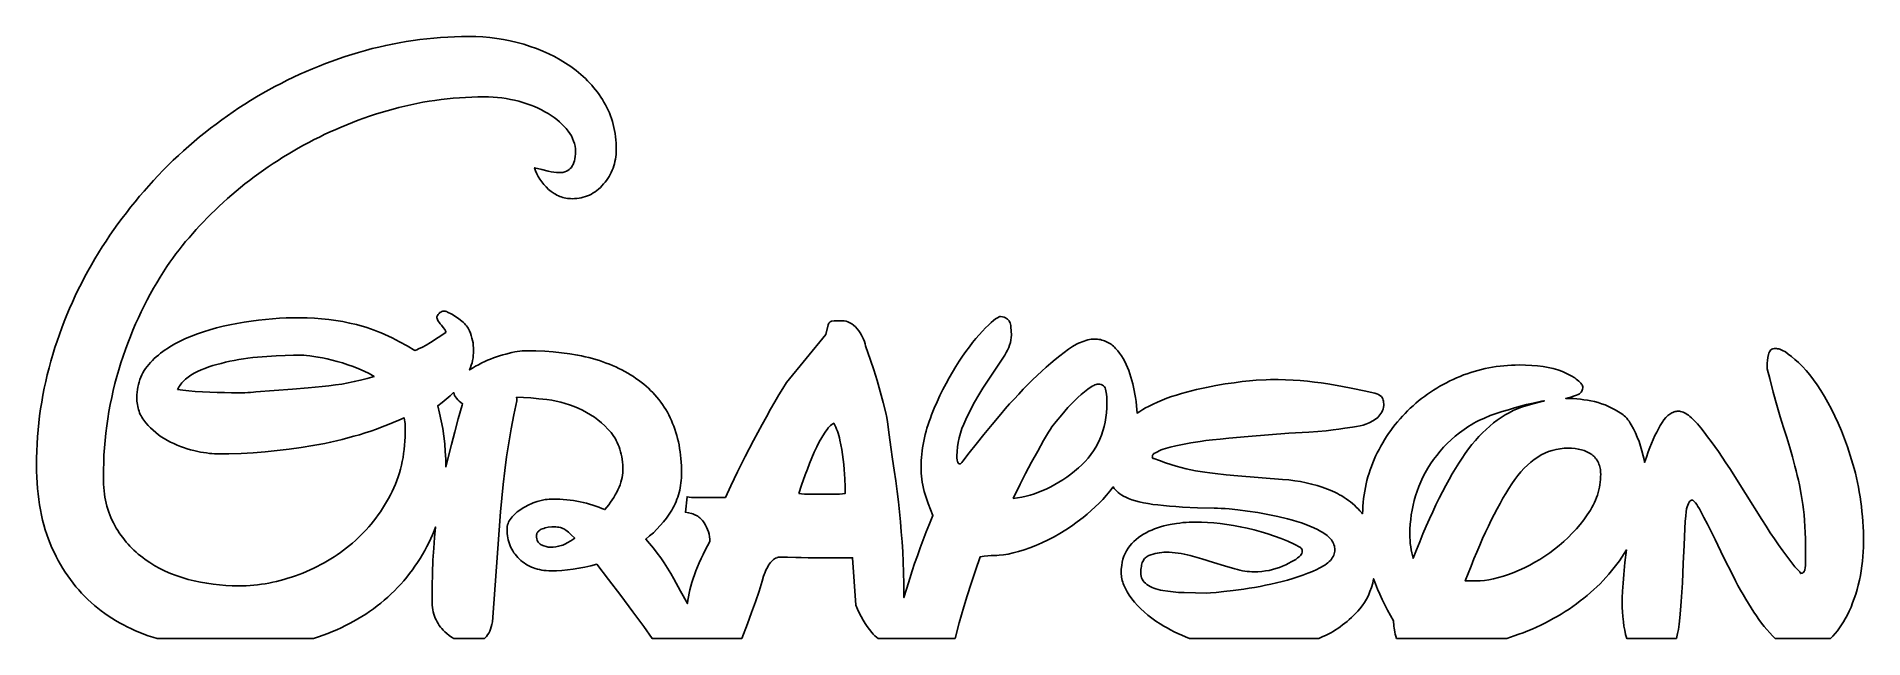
# Model space of a CAD drawing. Extents: x 16 to 206, y 21 to 84.
import ezdxf

# ---------------------------------------------------------------- set-up
doc = ezdxf.new("R2010")
doc.units = 0
doc.layers.add('CAMADA_1', color=18, linetype='CONTINUOUS')

msp = doc.modelspace()

# ---------------------------------------------------------------- linework, layer by layer
at = {"layer": 'CAMADA_1'}
for points in [[(28.8, 21.22), (28.33, 21.36), (27.87, 21.51), (27.42, 21.68), (26.98, 21.85), (26.54, 22.03), (26.11, 22.22), (25.69, 22.42), (25.28, 22.63), (24.88, 22.85), (24.48, 23.08), (24.09, 23.32), (23.71, 23.57), (23.34, 23.82), (22.98, 24.09), (22.62, 24.37), (22.28, 24.65), (21.93, 24.96), (21.6, 25.27), (21.27, 25.59), (20.95, 25.92), (20.65, 26.26), (20.35, 26.6), (20.06, 26.96), (19.78, 27.33), (19.51, 27.71), (19.25, 28.1), (19, 28.49), (18.75, 28.9), (18.52, 29.32), (18.29, 29.74), (18.08, 30.18), (17.87, 30.62), (17.68, 31.08), (17.5, 31.54), (17.33, 32.02), (17.17, 32.51), (17.03, 33.01), (16.89, 33.52), (16.77, 34.04), (16.67, 34.57), (16.57, 35.11), (16.49, 35.67), (16.42, 36.23), (16.37, 36.81), (16.32, 37.39), (16.29, 37.99), (16.27, 38.6), (16.27, 39.22), (16.27, 39.96), (16.29, 40.69), (16.32, 41.43), (16.37, 42.16), (16.43, 42.89), (16.5, 43.61), (16.59, 44.34), (16.69, 45.06), (16.8, 45.78), (16.93, 46.49), (17.07, 47.21), (17.22, 47.92), (17.38, 48.62), (17.56, 49.33), (17.75, 50.03), (17.96, 50.73), (18.18, 51.43), (18.4, 52.12), (18.64, 52.8), (18.89, 53.48), (19.15, 54.16), (19.42, 54.83), (19.7, 55.5), (19.99, 56.16), (20.29, 56.82), (20.6, 57.47), (20.93, 58.11), (21.26, 58.76), (21.6, 59.39), (21.96, 60.02), (22.32, 60.65), (22.7, 61.27), (23.09, 61.89), (23.48, 62.5), (23.88, 63.1), (24.3, 63.7), (24.72, 64.29), (25.15, 64.87), (25.59, 65.45), (26.03, 66.02), (26.49, 66.59), (26.96, 67.15), (27.43, 67.7), (27.91, 68.25), (28.41, 68.79), (28.91, 69.32), (29.42, 69.85), (29.94, 70.37), (30.47, 70.89), (31, 71.39), (31.54, 71.89), (32.08, 72.37), (32.64, 72.85), (33.19, 73.32), (33.76, 73.78), (34.33, 74.22), (34.91, 74.66), (35.49, 75.1), (36.08, 75.52), (36.68, 75.93), (37.28, 76.33), (37.89, 76.72), (38.5, 77.11), (39.12, 77.48), (39.75, 77.85), (40.38, 78.2), (41.02, 78.55), (41.66, 78.88), (42.3, 79.21), (42.95, 79.52), (43.61, 79.83), (44.27, 80.12), (44.93, 80.4), (45.6, 80.68), (46.27, 80.94), (46.95, 81.19), (47.63, 81.43), (48.32, 81.67), (49.01, 81.89), (49.71, 82.1), (50.41, 82.3), (51.11, 82.49), (51.81, 82.66), (52.52, 82.82), (53.22, 82.97), (53.93, 83.1), (54.65, 83.23), (55.36, 83.34), (56.07, 83.43), (56.79, 83.52), (57.51, 83.59), (58.23, 83.65), (58.96, 83.69), (59.68, 83.72), (60.41, 83.74), (61.14, 83.75), (61.87, 83.74), (62.61, 83.7), (63.33, 83.64), (64.05, 83.55), (64.76, 83.44), (65.46, 83.3), (66.16, 83.13), (66.85, 82.94), (67.53, 82.73), (68.19, 82.5), (68.83, 82.24), (69.46, 81.96), (70.06, 81.66), (70.65, 81.33), (71.21, 80.99), (71.76, 80.62), (72.03, 80.42), (72.29, 80.23), (72.54, 80.02), (72.79, 79.82), (73.02, 79.6), (73.26, 79.38), (73.48, 79.16), (73.7, 78.93), (73.91, 78.7), (74.11, 78.46), (74.31, 78.22), (74.5, 77.97), (74.68, 77.72), (74.86, 77.46), (75.03, 77.2), (75.19, 76.93), (75.34, 76.66), (75.49, 76.38), (75.62, 76.1), (75.75, 75.81), (75.86, 75.52), (75.96, 75.23), (76.06, 74.92), (76.14, 74.62), (76.22, 74.3), (76.28, 73.99), (76.34, 73.67), (76.38, 73.34), (76.42, 73.01), (76.44, 72.67), (76.46, 72.33), (76.46, 71.98), (76.46, 71.73), (76.44, 71.48), (76.41, 71.24), (76.38, 71), (76.33, 70.76), (76.28, 70.53), (76.21, 70.3), (76.13, 70.08), (76.05, 69.86), (75.95, 69.64), (75.84, 69.43), (75.72, 69.22), (75.59, 69.01), (75.46, 68.81), (75.31, 68.62), (75.15, 68.43), (74.98, 68.24), (74.81, 68.07), (74.63, 67.91), (74.45, 67.76), (74.27, 67.62), (74.08, 67.5), (73.88, 67.38), (73.68, 67.28), (73.47, 67.19), (73.26, 67.12), (73.04, 67.05), (72.82, 67), (72.6, 66.95), (72.37, 66.93), (72.13, 66.91), (71.89, 66.9), (71.72, 66.91), (71.55, 66.92), (71.39, 66.94), (71.23, 66.96), (71.07, 67), (70.91, 67.04), (70.75, 67.09), (70.6, 67.14), (70.45, 67.21), (70.3, 67.28), (70.15, 67.36), (70, 67.45), (69.71, 67.65), (69.43, 67.87), (69.17, 68.12), (68.93, 68.38), (68.72, 68.65), (68.52, 68.92), (68.36, 69.21), (68.21, 69.5), (68.09, 69.81), (67.99, 70.12), (68.72, 69.95), (69.39, 69.78), (69.7, 69.71), (69.99, 69.65), (70.27, 69.62), (70.53, 69.61), (70.74, 69.62), (70.93, 69.64), (71.11, 69.69), (71.28, 69.75), (71.43, 69.83), (71.57, 69.92), (71.69, 70.03), (71.8, 70.16), (71.9, 70.31), (71.99, 70.47), (72.06, 70.65), (72.12, 70.85), (72.17, 71.06), (72.2, 71.3), (72.22, 71.55), (72.23, 71.81), (72.22, 72.09), (72.18, 72.36), (72.12, 72.63), (72.04, 72.89), (71.93, 73.15), (71.8, 73.42), (71.64, 73.67), (71.47, 73.93), (71.27, 74.18), (71.05, 74.42), (70.82, 74.66), (70.57, 74.89), (70.3, 75.12), (70.01, 75.33), (69.71, 75.54), (69.39, 75.75), (69.06, 75.94), (68.71, 76.13), (68.35, 76.3), (67.97, 76.47), (67.59, 76.62), (67.19, 76.76), (66.77, 76.9), (66.34, 77.02), (65.91, 77.13), (65.47, 77.22), (65.02, 77.3), (64.58, 77.37), (64.12, 77.42), (63.67, 77.46), (63.21, 77.48), (62.75, 77.48), (62.1, 77.48), (61.46, 77.46), (60.82, 77.43), (60.18, 77.39), (59.54, 77.34), (58.91, 77.28), (58.28, 77.21), (57.64, 77.12), (57.02, 77.03), (56.39, 76.92), (55.76, 76.8), (55.14, 76.67), (54.52, 76.53), (53.9, 76.38), (53.29, 76.22), (52.67, 76.04), (52.06, 75.86), (51.45, 75.67), (50.85, 75.47), (50.25, 75.26), (49.66, 75.05), (49.07, 74.82), (48.49, 74.59), (47.91, 74.35), (47.33, 74.1), (46.76, 73.85), (46.2, 73.59), (45.64, 73.31), (45.08, 73.04), (44.53, 72.75), (43.98, 72.45), (43.44, 72.15), (42.91, 71.84), (42.38, 71.53), (41.85, 71.2), (41.34, 70.88), (40.83, 70.55), (40.32, 70.21), (39.83, 69.86), (39.34, 69.52), (38.85, 69.16), (38.38, 68.8), (37.91, 68.43), (37.44, 68.06), (36.98, 67.69), (36.53, 67.3), (36.09, 66.91), (35.65, 66.52), (35.22, 66.12), (34.8, 65.72), (34.39, 65.32), (33.99, 64.91), (33.59, 64.51), (33.2, 64.1), (32.83, 63.69), (32.46, 63.27), (32.1, 62.85), (31.74, 62.44), (31.4, 62.01), (31.07, 61.59), (30.74, 61.17), (30.42, 60.74), (30.11, 60.31), (29.81, 59.87), (29.45, 59.32), (29.09, 58.75), (28.74, 58.18), (28.4, 57.6), (28.07, 57), (27.75, 56.4), (27.44, 55.79), (27.13, 55.16), (26.84, 54.53), (26.55, 53.89), (26.28, 53.24), (26.01, 52.58), (25.75, 51.91), (25.5, 51.23), (25.26, 50.54), (25.03, 49.84), (24.81, 49.14), (24.6, 48.42), (24.41, 47.71), (24.23, 46.99), (24.07, 46.26), (23.92, 45.53), (23.78, 44.79), (23.66, 44.05), (23.56, 43.31), (23.46, 42.56), (23.39, 41.8), (23.32, 41.04), (23.27, 40.27), (23.24, 39.5), (23.21, 38.73), (23.21, 37.95), (23.21, 37.59), (23.23, 37.24), (23.25, 36.89), (23.28, 36.55), (23.32, 36.22), (23.37, 35.89), (23.43, 35.57), (23.5, 35.26), (23.58, 34.95), (23.67, 34.65), (23.77, 34.35), (23.87, 34.06), (23.99, 33.77), (24.12, 33.49), (24.25, 33.22), (24.39, 32.95), (24.54, 32.69), (24.7, 32.43), (24.86, 32.18), (25.03, 31.94), (25.21, 31.7), (25.39, 31.47), (25.58, 31.24), (25.77, 31.01), (25.97, 30.8), (26.17, 30.59), (26.38, 30.38), (26.6, 30.18), (26.82, 29.99), (27.05, 29.8), (27.29, 29.62), (27.53, 29.44), (28.02, 29.1), (28.54, 28.78), (29.07, 28.49), (29.62, 28.22), (30.19, 27.97), (30.78, 27.75), (31.39, 27.54), (32.01, 27.36), (32.65, 27.2), (33.29, 27.07), (33.94, 26.95), (34.59, 26.86), (35.25, 26.78), (35.92, 26.73), (36.59, 26.7), (37.26, 26.69), (37.65, 26.69), (38.05, 26.7), (38.44, 26.73), (38.83, 26.76), (39.22, 26.8), (39.61, 26.85), (40, 26.91), (40.39, 26.98), (40.79, 27.06), (41.18, 27.15), (41.57, 27.25), (41.96, 27.35), (42.35, 27.47), (42.74, 27.59), (43.14, 27.73), (43.53, 27.87), (43.92, 28.02), (44.3, 28.18), (44.68, 28.35), (45.05, 28.52), (45.41, 28.7), (45.78, 28.89), (46.13, 29.08), (46.48, 29.28), (46.82, 29.49), (47.16, 29.7), (47.49, 29.92), (47.82, 30.15), (48.14, 30.38), (48.46, 30.63), (48.77, 30.88), (49.07, 31.13), (49.37, 31.39), (49.66, 31.66), (49.95, 31.94), (50.22, 32.22), (50.49, 32.51), (50.76, 32.81), (51.01, 33.11), (51.26, 33.42), (51.51, 33.73), (51.74, 34.05), (51.97, 34.38), (52.19, 34.72), (52.41, 35.06), (52.61, 35.41), (52.82, 35.76), (53.01, 36.13), (53.19, 36.49), (53.37, 36.87), (53.53, 37.24), (53.68, 37.63), (53.81, 38.01), (53.94, 38.41), (54.05, 38.8), (54.15, 39.21), (54.24, 39.61), (54.32, 40.03), (54.38, 40.44), (54.44, 40.86), (54.48, 41.29), (54.51, 41.72), (54.53, 42.16), (54.53, 42.6), (54.53, 43.36), (54.53, 43.54), (54.51, 43.72), (54.49, 43.92), (54.45, 44.13), (53.88, 43.88), (53.3, 43.64), (52.72, 43.41), (52.14, 43.19), (51.56, 42.97), (50.97, 42.77), (50.38, 42.58), (49.79, 42.39), (49.2, 42.22), (48.6, 42.05), (48, 41.89), (47.4, 41.75), (46.8, 41.61), (46.19, 41.48), (45.58, 41.36), (44.97, 41.25), (43.74, 41.05), (42.5, 40.88), (41.26, 40.73), (40.01, 40.61), (38.76, 40.52), (37.51, 40.45), (36.24, 40.41), (34.98, 40.4), (34.74, 40.41), (34.48, 40.42), (34.21, 40.45), (33.92, 40.49), (33.61, 40.53), (33.29, 40.59), (32.61, 40.74), (32.25, 40.83), (31.89, 40.93), (31.54, 41.05), (31.2, 41.17), (30.86, 41.31), (30.52, 41.46), (30.18, 41.62), (29.85, 41.8), (29.53, 41.98), (29.22, 42.18), (28.92, 42.39), (28.64, 42.61), (28.36, 42.85), (28.1, 43.09), (27.85, 43.35), (27.61, 43.62), (27.5, 43.76), (27.39, 43.9), (27.29, 44.05), (27.2, 44.2), (27.12, 44.35), (27.04, 44.5), (26.97, 44.66), (26.91, 44.83), (26.86, 44.99), (26.81, 45.16), (26.77, 45.33), (26.74, 45.51), (26.71, 45.69), (26.69, 45.87), (26.68, 46.24), (26.69, 46.53), (26.7, 46.8), (26.74, 47.08), (26.78, 47.34), (26.84, 47.6), (26.91, 47.86), (26.99, 48.11), (27.08, 48.35), (27.19, 48.59), (27.31, 48.82), (27.44, 49.05), (27.58, 49.27), (27.74, 49.48), (27.91, 49.69), (28.09, 49.9), (28.29, 50.1), (28.49, 50.29), (28.7, 50.48), (28.92, 50.66), (29.14, 50.84), (29.38, 51.02), (29.61, 51.19), (29.86, 51.35), (30.11, 51.51), (30.63, 51.82), (31.18, 52.11), (31.75, 52.38), (32.35, 52.64), (32.97, 52.87), (33.61, 53.09), (34.27, 53.29), (34.94, 53.48), (35.64, 53.65), (36.34, 53.81), (37.07, 53.95), (37.81, 54.07), (38.56, 54.18), (39.3, 54.28), (40.04, 54.36), (40.76, 54.42), (41.49, 54.48), (42.2, 54.51), (42.91, 54.53), (43.61, 54.54), (44.37, 54.53), (45.12, 54.5), (45.87, 54.44), (46.61, 54.36), (47.34, 54.26), (48.06, 54.14), (48.78, 53.99), (49.5, 53.82), (49.85, 53.73), (50.21, 53.62), (50.57, 53.51), (50.94, 53.38), (51.31, 53.25), (51.68, 53.11), (52.05, 52.96), (52.43, 52.79), (53.19, 52.44), (53.96, 52.05), (54.75, 51.62), (55.55, 51.15), (55.74, 51.22), (55.94, 51.3), (56.33, 51.48), (56.74, 51.7), (57.16, 51.96), (58.77, 53.02), (58.76, 53.08), (58.74, 53.16), (58.7, 53.24), (58.65, 53.33), (58.5, 53.54), (58.3, 53.78), (58.19, 53.9), (58.1, 54.02), (58.02, 54.14), (57.95, 54.24), (57.9, 54.35), (57.86, 54.45), (57.84, 54.54), (57.84, 54.63), (57.9, 54.76), (57.98, 54.88), (58.06, 54.99), (58.15, 55.07), (58.25, 55.13), (58.36, 55.18), (58.47, 55.21), (58.6, 55.22), (58.71, 55.21), (58.81, 55.2), (58.88, 55.17), (58.94, 55.13), (59.38, 54.9), (59.78, 54.66), (60.13, 54.42), (60.44, 54.18), (60.58, 54.06), (60.7, 53.94), (60.82, 53.81), (60.92, 53.69), (61.01, 53.56), (61.09, 53.44), (61.16, 53.31), (61.22, 53.19), (61.32, 52.93), (61.41, 52.68), (61.48, 52.42), (61.54, 52.17), (61.59, 51.92), (61.62, 51.66), (61.64, 51.41), (61.64, 51.15), (61.64, 50.89), (61.62, 50.62), (61.59, 50.36), (61.54, 50.11), (61.49, 49.85), (61.41, 49.6), (61.33, 49.36), (61.24, 49.11), (61.53, 49.3), (61.84, 49.49), (62.17, 49.66), (62.5, 49.84), (62.8, 49.98), (63.1, 50.12), (63.41, 50.25), (63.72, 50.37), (64.03, 50.48), (64.35, 50.58), (64.67, 50.68), (65, 50.77), (65.62, 50.92), (65.92, 50.98), (66.19, 51.02), (66.46, 51.06), (66.7, 51.09), (66.94, 51.1), (67.16, 51.11), (68.11, 51.09), (69.03, 51.06), (69.92, 50.99), (70.79, 50.9), (71.63, 50.79), (72.44, 50.65), (72.84, 50.57), (73.23, 50.48), (73.61, 50.39), (73.98, 50.29), (74.35, 50.19), (74.71, 50.08), (75.07, 49.96), (75.41, 49.83), (75.76, 49.7), (76.09, 49.57), (76.42, 49.42), (76.74, 49.27), (77.05, 49.12), (77.36, 48.96), (77.66, 48.79), (77.95, 48.61), (78.24, 48.43), (78.51, 48.24), (78.79, 48.05), (79.05, 47.85), (79.31, 47.64), (79.56, 47.43), (79.8, 47.21), (80.03, 46.99), (80.26, 46.76), (80.48, 46.52), (80.68, 46.28), (80.89, 46.04), (81.08, 45.78), (81.26, 45.53), (81.44, 45.26), (81.61, 44.99), (81.77, 44.72), (81.92, 44.44), (82.06, 44.15), (82.19, 43.86), (82.32, 43.56), (82.44, 43.26), (82.55, 42.95), (82.65, 42.63), (82.75, 42.31), (82.83, 41.99), (82.91, 41.65), (82.98, 41.32), (83.04, 40.97), (83.1, 40.62), (83.14, 40.27), (83.18, 39.91), (83.21, 39.54), (83.23, 39.17), (83.24, 38.79), (83.24, 38.41), (83.24, 38.15), (83.23, 37.89), (83.21, 37.63), (83.18, 37.37), (83.14, 37.12), (83.1, 36.87), (83.05, 36.63), (82.99, 36.39), (82.92, 36.15), (82.85, 35.91), (82.76, 35.68), (82.67, 35.45), (82.57, 35.22), (82.46, 35), (82.35, 34.77), (82.23, 34.56), (81.96, 34.13), (81.68, 33.72), (81.37, 33.32), (81.04, 32.94), (80.69, 32.57), (80.32, 32.21), (79.93, 31.88), (79.52, 31.55), (79.93, 31.08), (80.33, 30.59), (80.72, 30.09), (81.09, 29.58), (81.45, 29.06), (81.8, 28.52), (82.12, 27.97), (82.44, 27.4), (83.14, 26.12), (83.86, 24.84), (83.9, 25.19), (83.95, 25.55), (84.02, 25.91), (84.1, 26.28), (84.2, 26.66), (84.31, 27.05), (84.44, 27.44), (84.58, 27.84), (84.73, 28.25), (84.89, 28.66), (85.07, 29.08), (85.27, 29.51), (85.48, 29.94), (85.7, 30.39), (85.94, 30.83), (86.19, 31.29), (86.18, 31.54), (86.15, 31.79), (86.1, 32.04), (86.04, 32.29), (85.95, 32.53), (85.85, 32.77), (85.73, 33), (85.59, 33.24), (85.52, 33.35), (85.43, 33.46), (85.34, 33.56), (85.25, 33.66), (85.15, 33.75), (85.04, 33.83), (84.93, 33.91), (84.81, 33.98), (84.69, 34.04), (84.55, 34.1), (84.42, 34.16), (84.28, 34.21), (83.97, 34.28), (83.65, 34.34), (83.82, 35.95), (84.02, 35.91), (84.28, 35.88), (84.61, 35.87), (85, 35.86), (87.79, 35.86), (88.37, 37.08), (89.06, 38.53), (89.86, 40.13), (90.72, 41.79), (91.6, 43.45), (92.05, 44.26), (92.49, 45.05), (92.93, 45.81), (93.35, 46.52), (93.76, 47.18), (94.14, 47.8), (98.21, 52.79), (98.46, 53.81), (98.55, 53.96), (98.64, 54.08), (98.69, 54.12), (98.74, 54.15), (98.79, 54.18), (98.84, 54.19), (99.09, 54.22), (99.39, 54.23), (99.9, 54.23), (100.11, 54.22), (100.32, 54.18), (100.52, 54.12), (100.72, 54.02), (100.91, 53.9), (101.1, 53.76), (101.29, 53.59), (101.47, 53.39), (101.64, 53.17), (101.79, 52.96), (101.93, 52.74), (102.05, 52.52), (102.15, 52.3), (102.24, 52.07), (102.31, 51.84), (102.36, 51.61), (102.86, 50.13), (103.2, 49.11), (103.54, 48.01), (103.87, 46.87), (104.18, 45.73), (104.44, 44.66), (104.55, 44.18), (104.64, 43.74), (104.81, 42.37), (104.98, 41.08), (105.15, 39.85), (105.32, 38.7), (105.48, 37.59), (105.63, 36.5), (105.76, 35.43), (105.87, 34.38), (105.97, 33.34), (106.06, 32.31), (106.14, 31.27), (106.21, 30.23), (106.26, 29.17), (106.3, 28.06), (106.33, 26.91), (106.34, 25.7), (106.33, 25.46), (106.62, 26.44), (106.94, 27.46), (107.19, 28.24), (107.45, 29.02), (107.73, 29.82), (108.02, 30.63), (108.33, 31.45), (108.66, 32.28), (109, 33.12), (109.35, 33.98), (109.09, 34.6), (108.85, 35.23), (108.64, 35.86), (108.45, 36.5), (108.37, 36.81), (108.3, 37.13), (108.24, 37.45), (108.2, 37.76), (108.16, 38.08), (108.13, 38.39), (108.12, 38.7), (108.11, 39.01), (108.11, 39.35), (108.13, 39.69), (108.15, 40.02), (108.18, 40.36), (108.22, 40.7), (108.27, 41.04), (108.32, 41.38), (108.39, 41.72), (108.46, 42.06), (108.54, 42.4), (108.63, 42.74), (108.73, 43.08), (108.84, 43.43), (108.95, 43.77), (109.08, 44.11), (109.21, 44.46), (109.49, 45.14), (109.78, 45.81), (110.08, 46.45), (110.39, 47.09), (110.71, 47.7), (111.04, 48.3), (111.38, 48.89), (111.73, 49.46), (112.08, 50.01), (112.43, 50.53), (112.78, 51.03), (113.13, 51.5), (113.47, 51.95), (113.81, 52.37), (114.15, 52.77), (114.49, 53.15), (114.81, 53.49), (115.11, 53.78), (115.38, 54.04), (115.63, 54.25), (115.86, 54.42), (116.06, 54.54), (116.23, 54.62), (116.31, 54.65), (116.38, 54.66), (116.56, 54.62), (116.73, 54.58), (116.87, 54.52), (117, 54.46), (117.1, 54.38), (117.19, 54.3), (117.26, 54.21), (117.31, 54.11), (117.35, 54), (117.39, 53.87), (117.42, 53.72), (117.44, 53.56), (117.48, 53.18), (117.49, 52.73), (117.48, 52.47), (117.44, 52.22), (117.39, 51.96), (117.31, 51.7), (117.22, 51.44), (117.1, 51.18), (116.96, 50.92), (116.8, 50.66), (114.52, 47.22), (114.1, 46.52), (113.67, 45.75), (113.22, 44.9), (112.76, 43.98), (112.55, 43.49), (112.36, 43.02), (112.2, 42.54), (112.07, 42.06), (111.96, 41.59), (111.89, 41.12), (111.85, 40.65), (111.83, 40.18), (111.84, 39.97), (111.87, 39.74), (111.89, 39.62), (111.93, 39.52), (111.98, 39.43), (112.04, 39.36), (112.18, 39.36), (112.22, 39.37), (112.28, 39.43), (112.36, 39.51), (112.45, 39.63), (113.11, 40.49), (113.83, 41.42), (114.63, 42.41), (115.49, 43.46), (116.39, 44.53), (116.85, 45.06), (117.31, 45.58), (117.78, 46.09), (118.25, 46.6), (118.73, 47.1), (119.21, 47.6), (119.69, 48.08), (120.17, 48.54), (120.64, 48.99), (121.12, 49.41), (121.58, 49.82), (122.05, 50.21), (122.51, 50.59), (122.97, 50.94), (123.42, 51.26), (123.85, 51.54), (124.27, 51.78), (124.47, 51.88), (124.67, 51.97), (124.86, 52.05), (125.05, 52.12), (125.24, 52.18), (125.42, 52.23), (125.6, 52.27), (125.77, 52.3), (125.94, 52.31), (126.11, 52.32), (126.27, 52.31), (126.43, 52.3), (126.58, 52.28), (126.73, 52.26), (126.88, 52.22), (127.03, 52.18), (127.17, 52.13), (127.31, 52.08), (127.45, 52.01), (127.58, 51.94), (127.71, 51.86), (127.84, 51.78), (127.96, 51.68), (128.08, 51.58), (128.2, 51.47), (128.31, 51.35), (128.53, 51.11), (128.73, 50.85), (128.93, 50.58), (129.1, 50.29), (129.27, 50), (129.42, 49.69), (129.56, 49.37), (129.69, 49.04), (129.81, 48.71), (129.91, 48.37), (130.01, 48.02), (130.1, 47.67), (130.19, 47.32), (130.26, 46.97), (130.32, 46.61), (130.38, 46.25), (130.44, 45.82), (130.49, 45.4), (130.53, 45), (130.55, 44.63), (130.83, 44.81), (131.13, 44.99), (131.43, 45.17), (131.74, 45.33), (132.2, 45.56), (132.67, 45.77), (133.14, 45.98), (133.63, 46.17), (134.13, 46.35), (134.63, 46.51), (135.15, 46.67), (135.67, 46.81), (136.72, 47.07), (137.74, 47.3), (138.73, 47.49), (139.69, 47.66), (140.61, 47.79), (141.45, 47.9), (142.22, 47.98), (142.91, 48.04), (143.94, 48.1), (144.39, 48.12), (145.19, 48.12), (145.97, 48.1), (146.74, 48.06), (147.49, 48.01), (148.23, 47.94), (148.96, 47.86), (149.67, 47.77), (150.36, 47.66), (151.7, 47.42), (152.96, 47.18), (154.13, 46.94), (155.23, 46.69), (155.43, 46.63), (155.61, 46.56), (155.77, 46.46), (155.91, 46.35), (155.97, 46.28), (156.02, 46.19), (156.06, 46.1), (156.1, 45.99), (156.13, 45.86), (156.15, 45.73), (156.16, 45.58), (156.16, 45.42), (156.13, 45.23), (156.09, 45.05), (156.03, 44.89), (155.96, 44.73), (155.87, 44.58), (155.77, 44.44), (155.66, 44.31), (155.53, 44.19), (155.39, 44.07), (155.24, 43.97), (155.1, 43.87), (154.94, 43.78), (154.79, 43.69), (154.63, 43.61), (154.47, 43.54), (154.3, 43.47), (154.02, 43.39), (153.7, 43.31), (153.32, 43.24), (152.9, 43.17), (152.11, 43.06), (151.51, 42.96), (150.9, 42.88), (150.17, 42.8), (149.33, 42.73), (148.37, 42.66), (146.31, 42.53), (144.18, 42.37), (142.08, 42.2), (140.08, 42.03), (139.16, 41.94), (138.36, 41.86), (137.68, 41.77), (137.11, 41.69), (136.12, 41.53), (135.27, 41.37), (134.56, 41.23), (133.98, 41.1), (133.73, 41.03), (133.49, 40.96), (133.27, 40.88), (133.05, 40.8), (132.84, 40.71), (132.65, 40.62), (132.46, 40.52), (132.29, 40.42), (132.21, 40.34), (132.16, 40.25), (132.13, 40.17), (132.12, 40.08), (132.13, 40.01), (132.16, 39.95), (132.21, 39.92), (132.29, 39.91), (132.89, 39.69), (133.48, 39.48), (134.05, 39.3), (134.59, 39.13), (135.12, 38.98), (135.64, 38.85), (136.13, 38.74), (136.6, 38.64), (137.08, 38.56), (137.58, 38.48), (138.1, 38.41), (138.64, 38.35), (139.78, 38.23), (141.01, 38.13), (145.66, 37.75), (146.29, 37.69), (146.91, 37.61), (147.51, 37.51), (148.1, 37.39), (148.67, 37.26), (149.24, 37.1), (149.78, 36.93), (150.32, 36.74), (150.58, 36.63), (150.84, 36.52), (151.09, 36.41), (151.34, 36.28), (151.58, 36.15), (151.81, 36.02), (152.04, 35.87), (152.27, 35.72), (152.49, 35.56), (152.7, 35.4), (152.91, 35.23), (153.11, 35.05), (153.31, 34.87), (153.51, 34.68), (153.69, 34.49), (153.88, 34.28), (153.97, 34.17), (153.98, 34.57), (154, 34.97), (154.03, 35.36), (154.07, 35.75), (154.12, 36.14), (154.18, 36.52), (154.25, 36.9), (154.33, 37.27), (154.42, 37.64), (154.52, 38.01), (154.63, 38.38), (154.75, 38.74), (154.88, 39.1), (155.01, 39.45), (155.16, 39.8), (155.32, 40.15), (155.49, 40.5), (155.67, 40.85), (155.86, 41.2), (156.05, 41.54), (156.25, 41.87), (156.46, 42.2), (156.67, 42.52), (156.9, 42.83), (157.12, 43.14), (157.36, 43.45), (157.6, 43.74), (157.85, 44.03), (158.11, 44.32), (158.37, 44.6), (158.64, 44.87), (158.92, 45.14), (159.2, 45.4), (159.49, 45.66), (159.78, 45.9), (160.08, 46.14), (160.39, 46.37), (160.7, 46.6), (161.01, 46.81), (161.33, 47.02), (161.66, 47.23), (161.99, 47.42), (162.32, 47.61), (162.66, 47.79), (163.01, 47.97), (163.36, 48.13), (163.72, 48.29), (164.08, 48.44), (164.45, 48.59), (164.82, 48.72), (165.19, 48.85), (165.56, 48.96), (165.94, 49.07), (166.31, 49.16), (166.69, 49.25), (167.08, 49.33), (167.46, 49.4), (167.85, 49.46), (168.24, 49.51), (168.63, 49.55), (169.02, 49.59), (169.42, 49.61), (169.82, 49.62), (170.22, 49.63), (170.88, 49.62), (171.52, 49.59), (172.12, 49.53), (172.7, 49.46), (173.24, 49.36), (173.76, 49.25), (174.25, 49.11), (174.71, 48.95), (175.2, 48.72), (175.63, 48.5), (176, 48.28), (176.15, 48.17), (176.29, 48.06), (176.42, 47.96), (176.53, 47.85), (176.62, 47.75), (176.69, 47.65), (176.75, 47.55), (176.79, 47.45), (176.82, 47.35), (176.82, 47.26), (176.81, 47.13), (176.78, 47.02), (176.73, 46.91), (176.67, 46.81), (176.58, 46.72), (176.47, 46.64), (176.34, 46.56), (176.19, 46.5), (175.88, 46.38), (175.59, 46.28), (175.31, 46.21), (175.05, 46.16), (175.13, 46.16), (175.49, 46.15), (175.85, 46.14), (176.22, 46.11), (176.58, 46.07), (176.95, 46.02), (177.31, 45.97), (177.68, 45.9), (178.05, 45.82), (178.42, 45.72), (178.78, 45.61), (179.14, 45.48), (179.5, 45.33), (179.85, 45.16), (180.2, 44.98), (180.55, 44.77), (180.89, 44.55), (181.01, 44.46), (181.14, 44.35), (181.26, 44.23), (181.39, 44.09), (181.51, 43.94), (181.63, 43.78), (181.74, 43.6), (181.86, 43.41), (182.09, 43), (182.3, 42.57), (182.49, 42.13), (182.67, 41.67), (182.83, 41.2), (182.97, 40.71), (183.1, 40.2), (183.22, 39.68), (183.25, 39.5), (183.43, 40.05), (183.62, 40.6), (183.79, 41.05), (183.97, 41.48), (184.14, 41.9), (184.32, 42.29), (184.5, 42.66), (184.69, 43.01), (184.87, 43.34), (185.06, 43.64), (185.25, 43.92), (185.45, 44.16), (185.66, 44.37), (185.76, 44.45), (185.87, 44.53), (185.97, 44.6), (186.08, 44.66), (186.19, 44.71), (186.3, 44.75), (186.41, 44.79), (186.52, 44.81), (186.64, 44.82), (186.75, 44.83), (186.87, 44.82), (186.99, 44.8), (187.12, 44.77), (187.25, 44.72), (187.38, 44.66), (187.52, 44.58), (187.66, 44.5), (187.8, 44.4), (187.95, 44.28), (188.1, 44.15), (188.41, 43.85), (188.74, 43.5), (189.08, 43.09), (189.44, 42.65), (189.79, 42.18), (190.16, 41.68), (190.53, 41.17), (190.91, 40.63), (191.3, 40.06), (191.69, 39.47), (192.09, 38.86), (193.73, 36.29), (195.43, 33.57), (195.87, 32.88), (196.3, 32.21), (196.73, 31.57), (197.16, 30.94), (197.59, 30.34), (198.01, 29.76), (198.44, 29.2), (198.86, 28.66), (199.15, 28.36), (199.35, 28.15), (199.45, 28.02), (199.46, 27.99), (199.46, 27.98), (199.45, 27.98), (199.55, 27.99), (199.64, 28.02), (199.72, 28.06), (199.78, 28.12), (199.83, 28.2), (199.87, 28.29), (199.9, 28.4), (199.92, 28.53), (199.94, 28.84), (199.95, 29.22), (199.96, 30.18), (199.96, 30.89), (199.94, 31.57), (199.92, 32.23), (199.89, 32.86), (199.85, 33.47), (199.8, 34.05), (199.73, 34.6), (199.67, 35.14), (199.5, 36.16), (199.32, 37.17), (199.21, 37.66), (199.1, 38.15), (198.98, 38.64), (198.86, 39.11), (198.6, 40.08), (198.31, 41.07), (198, 42.09), (197.68, 43.14), (197.33, 44.25), (196.98, 45.46), (196.61, 46.79), (196.24, 48.22), (195.98, 49.23), (195.98, 49.57), (195.99, 49.83), (196.01, 50.11), (196.05, 50.4), (196.11, 50.71), (196.15, 50.86), (196.2, 50.99), (196.27, 51.1), (196.35, 51.19), (196.45, 51.26), (196.56, 51.31), (196.69, 51.34), (196.83, 51.35), (196.94, 51.34), (197.05, 51.32), (197.17, 51.3), (197.3, 51.26), (197.43, 51.2), (197.57, 51.14), (197.86, 50.98), (198.17, 50.77), (198.5, 50.51), (198.86, 50.21), (199.24, 49.87), (199.63, 49.48), (200.02, 49.05), (200.4, 48.59), (200.79, 48.09), (201.17, 47.55), (201.54, 46.98), (201.92, 46.37), (202.29, 45.72), (202.65, 45.03), (203.01, 44.32), (203.35, 43.57), (203.68, 42.79), (203.99, 41.97), (204.3, 41.12), (204.59, 40.24), (204.87, 39.33), (205.01, 38.86), (205.13, 38.38), (205.25, 37.91), (205.35, 37.42), (205.45, 36.93), (205.54, 36.44), (205.62, 35.94), (205.7, 35.43), (205.76, 34.92), (205.82, 34.4), (205.87, 33.88), (205.9, 33.36), (205.93, 32.83), (205.96, 32.29), (205.97, 31.75), (205.97, 31.2), (205.97, 30.71), (205.95, 30.22), (205.91, 29.73), (205.87, 29.24), (205.81, 28.75), (205.73, 28.25), (205.65, 27.76), (205.55, 27.26), (205.44, 26.77), (205.31, 26.29), (205.17, 25.82), (205.02, 25.36), (204.85, 24.91), (204.68, 24.47), (204.48, 24.04), (204.28, 23.62), (204.09, 23.27), (203.9, 22.94), (203.69, 22.62), (203.48, 22.31), (203.26, 22.02), (203.03, 21.74), (202.79, 21.47), (202.54, 21.22), (196.81, 21.22), (196.52, 21.51), (196.24, 21.82), (195.95, 22.14), (195.67, 22.47), (195.39, 22.82), (195.12, 23.19), (194.85, 23.57), (194.59, 23.96), (194.3, 24.4), (194.02, 24.85), (193.75, 25.3), (193.47, 25.77), (193.21, 26.24), (192.94, 26.73), (192.68, 27.22), (192.43, 27.73), (191.45, 29.68), (190.56, 31.49), (189.77, 33.09), (189.41, 33.79), (189.08, 34.42), (188.93, 34.69), (188.79, 34.93), (188.66, 35.14), (188.54, 35.3), (188.44, 35.43), (188.34, 35.53), (188.26, 35.58), (188.23, 35.6), (188.19, 35.6), (188.11, 35.59), (188.03, 35.54), (187.95, 35.47), (187.88, 35.37), (187.8, 35.24), (187.73, 35.08), (187.67, 34.89), (187.6, 34.67), (187.56, 34.38), (187.52, 33.95), (187.47, 33.37), (187.43, 32.64), (187.35, 30.92), (187.26, 29), (187.17, 27), (187.05, 25.06), (186.98, 24.16), (186.91, 23.38), (186.84, 22.7), (186.75, 22.14), (186.67, 21.73), (186.55, 21.22), (181.39, 21.22), (181.27, 21.64), (181.18, 22.07), (181.1, 22.5), (181.04, 22.94), (180.98, 23.49), (180.94, 23.99), (180.92, 24.44), (180.91, 24.85), (180.92, 25.45), (180.95, 26.15), (181.01, 26.95), (181.08, 27.85), (181.21, 29.1), (181.37, 30.41), (181.13, 30.03), (180.89, 29.66), (180.63, 29.3), (180.37, 28.94), (180.1, 28.58), (179.82, 28.24), (179.53, 27.89), (179.23, 27.56), (178.93, 27.23), (178.62, 26.91), (178.3, 26.6), (177.97, 26.29), (177.63, 25.99), (177.29, 25.69), (176.93, 25.4), (176.57, 25.12), (176.19, 24.83), (175.8, 24.55), (175.4, 24.28), (175, 24.02), (174.59, 23.76), (174.18, 23.51), (173.76, 23.28), (173.33, 23.04), (172.9, 22.82), (172.46, 22.6), (172.02, 22.4), (171.57, 22.2), (171.11, 22.01), (170.65, 21.82), (170.19, 21.65), (169.71, 21.48), (168.93, 21.22), (157.5, 21.22), (157.43, 21.45), (157.36, 21.67), (157.31, 21.89), (157.26, 22.1), (157.23, 22.3), (157.2, 22.5), (157.19, 22.69), (157.18, 22.87), (157.18, 23.04), (156.86, 23.6), (156.56, 24.16), (156.27, 24.71), (156, 25.26), (155.75, 25.81), (155.52, 26.35), (155.31, 26.89), (155.11, 27.43), (155.01, 26.97), (154.88, 26.52), (154.73, 26.1), (154.56, 25.7), (154.37, 25.31), (154.16, 24.95), (153.92, 24.61), (153.66, 24.29), (153.46, 24.06), (153.24, 23.83), (153.03, 23.61), (152.81, 23.4), (152.58, 23.19), (152.35, 22.99), (152.12, 22.8), (151.89, 22.62), (151.65, 22.44), (151.4, 22.27), (151.15, 22.11), (150.9, 21.96), (150.65, 21.81), (150.39, 21.67), (150.12, 21.54), (149.85, 21.41), (149.41, 21.22), (136, 21.22), (135.59, 21.38), (135.18, 21.55), (134.79, 21.73), (134.4, 21.92), (134.03, 22.11), (133.66, 22.31), (133.31, 22.51), (132.96, 22.73), (132.51, 23.03), (132.08, 23.33), (131.67, 23.65), (131.29, 23.97), (130.93, 24.31), (130.6, 24.65), (130.29, 24.99), (130, 25.35), (129.74, 25.71), (129.52, 26.06), (129.33, 26.41), (129.18, 26.75), (129.11, 26.92), (129.06, 27.08), (129.01, 27.25), (128.97, 27.41), (128.94, 27.58), (128.92, 27.74), (128.9, 27.9), (128.9, 28.06), (128.91, 28.43), (128.95, 28.79), (129, 29.13), (129.08, 29.46), (129.18, 29.77), (129.31, 30.06), (129.45, 30.34), (129.62, 30.6), (129.81, 30.85), (130.01, 31.08), (130.22, 31.3), (130.45, 31.51), (130.68, 31.7), (130.94, 31.89), (131.2, 32.05), (131.48, 32.21), (131.77, 32.35), (132.07, 32.48), (132.37, 32.6), (132.68, 32.72), (132.99, 32.82), (133.32, 32.91), (133.64, 32.99), (133.98, 33.05), (134.65, 33.17), (134.98, 33.21), (135.31, 33.25), (135.64, 33.27), (135.96, 33.29), (136.29, 33.3), (136.6, 33.31), (137.23, 33.3), (137.86, 33.27), (138.51, 33.22), (139.18, 33.15), (139.86, 33.06), (140.55, 32.95), (141.26, 32.82), (141.98, 32.67), (142.71, 32.5), (143.42, 32.31), (144.13, 32.1), (144.83, 31.86), (145.52, 31.6), (146.2, 31.32), (146.87, 31.01), (147.53, 30.68), (147.6, 30.6), (147.65, 30.51), (147.69, 30.43), (147.7, 30.35), (147.69, 30.19), (147.65, 30.05), (147.6, 29.93), (147.53, 29.84), (147.39, 29.71), (147.22, 29.58), (147.03, 29.44), (146.81, 29.31), (146.56, 29.17), (146.29, 29.03), (145.99, 28.88), (145.66, 28.74), (145.32, 28.6), (144.97, 28.48), (144.61, 28.38), (144.25, 28.29), (143.87, 28.23), (143.49, 28.18), (143.1, 28.15), (142.7, 28.14), (142.47, 28.15), (142.23, 28.16), (141.98, 28.19), (141.74, 28.22), (141.49, 28.26), (141.23, 28.31), (140.97, 28.37), (140.71, 28.44), (139.62, 28.76), (138.47, 29.12), (137.27, 29.49), (136.05, 29.84), (135.75, 29.92), (135.44, 29.99), (135.13, 30.04), (134.82, 30.09), (134.5, 30.13), (134.19, 30.15), (133.87, 30.17), (133.56, 30.18), (133.33, 30.17), (133.1, 30.15), (132.87, 30.13), (132.65, 30.09), (132.43, 30.04), (132.21, 29.99), (131.99, 29.92), (131.78, 29.84), (131.68, 29.79), (131.58, 29.74), (131.49, 29.67), (131.41, 29.6), (131.33, 29.52), (131.26, 29.43), (131.2, 29.33), (131.14, 29.22), (131.09, 29.11), (131.05, 28.98), (131.02, 28.85), (130.99, 28.71), (130.96, 28.56), (130.95, 28.4), (130.93, 28.06), (130.94, 27.87), (130.97, 27.7), (131.02, 27.53), (131.09, 27.37), (131.18, 27.22), (131.29, 27.08), (131.42, 26.95), (131.57, 26.83), (131.73, 26.72), (131.91, 26.62), (132.1, 26.52), (132.3, 26.44), (132.51, 26.37), (132.73, 26.3), (132.97, 26.24), (133.22, 26.2), (133.74, 26.12), (134.28, 26.06), (134.84, 26.01), (135.42, 25.99), (136.6, 25.95), (137.79, 25.94), (138.18, 25.96), (138.77, 26.01), (139.56, 26.09), (140.54, 26.2), (141.08, 26.27), (141.63, 26.34), (142.18, 26.43), (142.74, 26.52), (143.31, 26.63), (143.88, 26.74), (144.45, 26.87), (145.03, 27), (145.6, 27.14), (146.16, 27.29), (146.71, 27.46), (147.24, 27.63), (147.76, 27.8), (148.26, 27.99), (148.75, 28.19), (149.22, 28.4), (149.45, 28.51), (149.66, 28.62), (149.85, 28.73), (150.03, 28.84), (150.2, 28.96), (150.35, 29.08), (150.49, 29.2), (150.62, 29.33), (150.73, 29.46), (150.82, 29.59), (150.9, 29.72), (150.97, 29.86), (151.02, 30), (151.05, 30.14), (151.07, 30.28), (151.08, 30.43), (151.08, 30.57), (151.06, 30.7), (151.03, 30.83), (150.99, 30.96), (150.94, 31.09), (150.88, 31.21), (150.81, 31.34), (150.72, 31.46), (150.63, 31.57), (150.52, 31.69), (150.4, 31.8), (150.27, 31.91), (150.13, 32.02), (149.98, 32.13), (149.82, 32.23), (149.64, 32.34), (149.27, 32.53), (148.89, 32.72), (148.48, 32.9), (148.06, 33.07), (147.61, 33.22), (147.15, 33.37), (146.67, 33.52), (146.17, 33.65), (145.15, 33.89), (144.12, 34.1), (143.08, 34.29), (142.02, 34.45), (141.01, 34.58), (140.1, 34.67), (139.68, 34.71), (139.28, 34.73), (138.9, 34.74), (138.55, 34.75), (136.82, 34.8), (135.27, 34.87), (134.56, 34.92), (133.9, 34.97), (133.28, 35.03), (132.71, 35.09), (132.18, 35.15), (131.68, 35.23), (131.21, 35.32), (130.77, 35.41), (130.37, 35.52), (130, 35.63), (129.67, 35.76), (129.37, 35.89), (129.15, 36), (128.95, 36.12), (128.76, 36.24), (128.59, 36.37), (128.44, 36.51), (128.3, 36.66), (128.18, 36.81), (128.07, 36.96), (127.72, 36.52), (127.36, 36.09), (126.98, 35.67), (126.6, 35.27), (126.2, 34.88), (125.79, 34.5), (125.37, 34.13), (124.93, 33.77), (124.34, 33.32), (123.75, 32.89), (123.15, 32.49), (122.54, 32.12), (121.92, 31.77), (121.3, 31.45), (120.67, 31.15), (120.04, 30.88), (119.41, 30.63), (118.81, 30.42), (118.24, 30.25), (117.69, 30.1), (117.17, 29.99), (116.68, 29.91), (116.21, 29.86), (115.98, 29.85), (115.76, 29.84), (115.41, 29.83), (115.04, 29.81), (114.65, 29.76), (114.25, 29.7), (113.75, 28.27), (113.31, 26.92), (112.91, 25.66), (112.56, 24.5), (112.08, 22.84), (111.65, 21.22), (103.66, 21.22), (103.49, 21.35), (103.32, 21.5), (103.15, 21.67), (102.99, 21.85), (102.75, 22.14), (102.52, 22.46), (102.3, 22.79), (102.09, 23.13), (101.89, 23.49), (101.7, 23.87), (101.51, 24.27), (101.34, 24.69), (101, 29.6), (98.29, 29.6), (96.4, 29.61), (95.68, 29.62), (95.12, 29.64), (94.26, 29.67), (93.64, 29.68), (93.45, 29.68), (93.3, 29.66), (93.19, 29.63), (93.15, 29.62), (93.13, 29.6), (93.01, 29.55), (92.9, 29.49), (92.79, 29.41), (92.68, 29.32), (92.58, 29.22), (92.48, 29.1), (92.38, 28.97), (92.28, 28.82), (92.19, 28.67), (92.1, 28.5), (92.01, 28.31), (91.92, 28.11), (91.76, 27.68), (91.6, 27.18), (91.29, 26.13), (90.93, 25.04), (90.52, 23.91), (90.08, 22.74), (89.5, 21.22), (80.18, 21.22), (79.31, 22.45), (78.18, 23.99), (76.94, 25.67), (75.65, 27.35), (74.44, 28.93), (73.81, 28.77), (73.19, 28.63), (72.58, 28.51), (71.98, 28.42), (71.4, 28.34), (70.82, 28.29), (70.25, 28.26), (69.7, 28.25), (69.45, 28.25), (69.2, 28.27), (68.96, 28.29), (68.73, 28.33), (68.5, 28.37), (68.28, 28.42), (68.06, 28.48), (67.86, 28.56), (67.65, 28.64), (67.45, 28.73), (67.26, 28.83), (67.08, 28.94), (66.9, 29.06), (66.72, 29.19), (66.56, 29.33), (66.39, 29.48), (66.24, 29.63), (66.1, 29.79), (65.96, 29.96), (65.84, 30.13), (65.72, 30.31), (65.62, 30.49), (65.53, 30.67), (65.44, 30.86), (65.37, 31.06), (65.3, 31.26), (65.25, 31.46), (65.2, 31.67), (65.17, 31.89), (65.14, 32.11), (65.13, 32.34), (65.12, 32.57), (65.13, 32.71), (65.15, 32.86), (65.18, 33.01), (65.23, 33.15), (65.29, 33.29), (65.36, 33.43), (65.45, 33.57), (65.55, 33.71), (65.66, 33.85), (65.78, 33.98), (65.91, 34.11), (66.05, 34.24), (66.19, 34.36), (66.35, 34.49), (66.69, 34.73), (66.87, 34.84), (67.06, 34.94), (67.25, 35.04), (67.44, 35.14), (67.64, 35.22), (67.84, 35.3), (68.05, 35.38), (68.26, 35.45), (68.68, 35.56), (69.08, 35.64), (69.28, 35.66), (69.48, 35.68), (69.67, 35.7), (69.87, 35.7), (70.23, 35.69), (70.6, 35.68), (70.96, 35.66), (71.32, 35.63), (71.67, 35.59), (72.02, 35.54), (72.36, 35.49), (72.7, 35.42), (73.04, 35.35), (73.37, 35.27), (73.7, 35.18), (74.02, 35.08), (74.35, 34.97), (74.66, 34.86), (74.98, 34.73), (75.28, 34.6), (75.49, 34.85), (75.69, 35.11), (75.87, 35.37), (76.05, 35.62), (76.21, 35.88), (76.36, 36.15), (76.51, 36.41), (76.64, 36.67), (76.76, 36.94), (76.86, 37.19), (76.95, 37.45), (77.02, 37.7), (77.08, 37.95), (77.12, 38.19), (77.14, 38.43), (77.15, 38.66), (77.14, 38.97), (77.13, 39.26), (77.1, 39.55), (77.07, 39.83), (77.03, 40.1), (76.97, 40.37), (76.91, 40.62), (76.84, 40.87), (76.76, 41.12), (76.67, 41.35), (76.57, 41.58), (76.46, 41.8), (76.34, 42.01), (76.21, 42.21), (76.07, 42.41), (75.92, 42.6), (75.6, 42.96), (75.27, 43.3), (74.93, 43.62), (74.56, 43.92), (74.19, 44.2), (73.79, 44.46), (73.38, 44.71), (72.96, 44.93), (72.52, 45.13), (72.08, 45.31), (71.62, 45.48), (71.17, 45.63), (70.7, 45.75), (70.23, 45.86), (69.76, 45.96), (69.27, 46.03), (68.42, 46.13), (67.6, 46.21), (66.83, 46.25), (66.11, 46.28), (66.13, 46.1), (66.14, 45.91), (65.84, 44.45), (65.56, 42.99), (65.31, 41.54), (65.08, 40.1), (64.88, 38.66), (64.71, 37.23), (64.57, 35.8), (64.45, 34.38), (63.6, 22.94), (63.55, 22.67), (63.49, 22.42), (63.41, 22.19), (63.33, 21.97), (63.22, 21.77), (63.11, 21.59), (62.98, 21.42), (62.84, 21.27), (62.78, 21.22), (59.59, 21.22), (59.35, 21.37), (59.12, 21.53), (58.88, 21.72), (58.65, 21.92), (58.49, 22.08), (58.34, 22.24), (58.2, 22.4), (58.07, 22.58), (57.96, 22.76), (57.85, 22.95), (57.75, 23.14), (57.66, 23.34), (57.59, 23.55), (57.52, 23.76), (57.46, 23.98), (57.42, 24.21), (57.38, 24.44), (57.36, 24.68), (57.34, 24.92), (57.34, 25.18), (57.35, 26.63), (57.38, 28.02), (57.43, 29.35), (57.51, 30.61), (57.59, 31.71), (57.7, 32.79), (57.55, 32.39), (57.39, 31.99), (57.22, 31.6), (57.03, 31.22), (56.81, 30.78), (56.58, 30.35), (56.34, 29.93), (56.09, 29.52), (55.83, 29.12), (55.56, 28.72), (55.29, 28.34), (55, 27.96), (54.7, 27.58), (54.4, 27.22), (54.08, 26.86), (53.76, 26.52), (53.43, 26.18), (53.09, 25.84), (52.73, 25.52), (52.37, 25.2), (52.01, 24.9), (51.63, 24.6), (51.24, 24.31), (50.85, 24.03), (50.45, 23.76), (50.05, 23.5), (49.63, 23.25), (49.21, 23), (48.78, 22.77), (48.34, 22.55), (47.9, 22.33), (47.45, 22.13), (46.99, 21.93), (46.52, 21.74), (46.04, 21.56), (45.56, 21.39), (45.02, 21.22)], [(30.91, 47.09), (31.45, 47.01), (32.07, 46.94), (32.75, 46.88), (33.49, 46.84), (34.27, 46.8), (35.03, 46.77), (35.77, 46.76), (36.5, 46.75), (37.9, 46.75), (38.21, 46.76), (38.5, 46.77), (38.78, 46.8), (39.04, 46.84), (42.85, 47.13), (44.47, 47.26), (45.94, 47.39), (46.63, 47.46), (47.31, 47.55), (47.96, 47.65), (48.61, 47.77), (49.25, 47.91), (49.92, 48.06), (50.61, 48.24), (51.32, 48.44), (50.8, 48.73), (50.27, 49), (49.72, 49.24), (49.16, 49.46), (48.59, 49.66), (48.04, 49.84), (47.49, 50), (46.96, 50.14), (46.44, 50.26), (45.95, 50.36), (45.49, 50.45), (45.05, 50.52), (44.65, 50.57), (44.31, 50.61), (44.02, 50.64), (43.78, 50.65), (42.95, 50.64), (42.08, 50.61), (41.15, 50.57), (40.18, 50.52), (39.69, 50.48), (39.2, 50.44), (38.71, 50.39), (38.22, 50.33), (37.75, 50.26), (37.27, 50.19), (36.8, 50.1), (36.33, 50.01), (35.87, 49.91), (35.42, 49.8), (34.99, 49.68), (34.56, 49.56), (34.15, 49.42), (33.75, 49.27), (33.36, 49.12), (32.99, 48.95), (32.63, 48.78), (32.3, 48.58), (32, 48.37), (31.73, 48.15), (31.6, 48.03), (31.48, 47.91), (31.37, 47.78), (31.26, 47.65), (31.17, 47.52), (31.07, 47.38), (30.99, 47.24)], [(117.69, 35.77), (118.14, 35.83), (118.58, 35.91), (119.02, 36.01), (119.46, 36.12), (119.89, 36.26), (120.32, 36.41), (120.75, 36.58), (121.18, 36.77), (121.6, 36.98), (122.01, 37.2), (122.43, 37.45), (122.84, 37.71), (123.25, 37.99), (123.65, 38.29), (124.05, 38.61), (124.45, 38.94), (124.81, 39.27), (125.15, 39.61), (125.46, 39.96), (125.75, 40.32), (126.01, 40.7), (126.26, 41.09), (126.48, 41.49), (126.67, 41.91), (126.85, 42.34), (127, 42.78), (127.13, 43.23), (127.23, 43.7), (127.31, 44.18), (127.37, 44.67), (127.4, 45.18), (127.42, 45.7), (127.41, 45.98), (127.39, 46.29), (127.36, 46.6), (127.31, 46.94), (127.28, 47.1), (127.22, 47.24), (127.15, 47.36), (127.06, 47.46), (126.95, 47.53), (126.83, 47.59), (126.68, 47.62), (126.52, 47.63), (126.41, 47.62), (126.29, 47.6), (126.17, 47.56), (126.04, 47.5), (125.89, 47.43), (125.74, 47.34), (125.58, 47.23), (125.42, 47.11), (125.07, 46.84), (124.73, 46.55), (124.38, 46.24), (124.04, 45.91), (123.7, 45.56), (123.36, 45.2), (123.04, 44.83), (122.73, 44.46), (122.16, 43.77), (121.69, 43.22), (121.54, 42.97), (121.34, 42.65), (120.83, 41.77), (120.23, 40.69), (119.59, 39.53), (118.97, 38.36), (118.68, 37.8), (118.42, 37.25)], [(58.77, 39.03), (59.03, 40.14), (59.34, 41.38), (59.69, 42.68), (60.06, 44.03), (60.47, 45.44), (60.51, 45.6), (60.32, 45.74), (60.15, 45.88), (60, 46.02), (59.88, 46.17), (59.77, 46.32), (59.68, 46.47), (59.62, 46.62), (59.57, 46.77), (59.2, 46.41), (58.8, 46.07), (58.37, 45.73), (57.92, 45.4), (58.12, 44.61), (58.29, 43.83), (58.44, 43.04), (58.55, 42.24), (58.65, 41.45), (58.71, 40.65), (58.75, 39.85), (58.77, 39.05)], [(170.9, 45.39), (171.79, 45.63), (172.59, 45.82), (172.74, 45.88), (172.8, 45.9), (172.84, 45.9), (172.55, 45.86), (172.25, 45.8), (171.96, 45.73), (171.66, 45.65), (170.99, 45.51), (170.35, 45.35), (169.72, 45.17), (169.12, 44.97), (168.45, 44.79), (167.82, 44.59), (167.2, 44.37), (166.61, 44.12), (166.05, 43.86), (165.77, 43.72), (165.51, 43.57), (165.25, 43.42), (164.99, 43.27), (164.75, 43.11), (164.51, 42.94), (164.04, 42.59), (163.59, 42.24), (163.17, 41.86), (162.76, 41.48), (162.37, 41.08), (162.01, 40.67), (161.66, 40.24), (161.33, 39.81), (161.02, 39.36), (160.74, 38.9), (160.47, 38.44), (160.23, 37.98), (160.01, 37.5), (159.81, 37.02), (159.63, 36.53), (159.47, 36.04), (159.33, 35.54), (159.21, 35.05), (159.11, 34.55), (159.02, 34.06), (158.96, 33.57), (158.91, 33.08), (158.88, 32.59), (158.88, 32.1), (158.88, 31.75), (158.9, 31.4), (158.92, 31.07), (158.96, 30.75), (159.01, 30.44), (159.07, 30.13), (159.13, 29.84), (159.21, 29.56), (159.55, 30.43), (159.89, 31.27), (160.23, 32.09), (160.57, 32.88), (160.91, 33.64), (161.25, 34.39), (161.58, 35.1), (161.92, 35.8), (162.26, 36.46), (162.6, 37.11), (162.94, 37.72), (163.28, 38.32), (163.62, 38.89), (163.96, 39.43), (164.29, 39.95), (164.63, 40.44), (164.97, 40.91), (165.32, 41.36), (165.68, 41.79), (166.04, 42.2), (166.41, 42.58), (166.78, 42.94), (167.17, 43.29), (167.55, 43.61), (167.95, 43.91), (168.35, 44.18), (168.76, 44.44), (169.17, 44.67), (169.59, 44.89), (170.02, 45.08), (170.46, 45.25)], [(95.41, 36.29), (95.71, 36.25), (96.01, 36.22), (96.3, 36.21), (96.6, 36.2), (98.97, 36.2), (99.3, 36.21), (99.63, 36.22), (99.94, 36.25), (100.24, 36.29), (100.23, 36.96), (100.2, 37.81), (100.17, 38.28), (100.13, 38.77), (100.09, 39.28), (100.03, 39.8), (99.96, 40.32), (99.88, 40.84), (99.79, 41.34), (99.69, 41.83), (99.63, 42.07), (99.57, 42.3), (99.5, 42.53), (99.43, 42.75), (99.34, 42.97), (99.25, 43.17), (99.16, 43.37), (99.05, 43.57), (98.95, 43.51), (98.84, 43.44), (98.72, 43.34), (98.6, 43.23), (98.48, 43.09), (98.35, 42.93), (98.22, 42.75), (98.08, 42.55), (97.81, 42.11), (97.54, 41.63), (97.28, 41.11), (97.02, 40.56), (96.77, 39.99), (96.54, 39.41), (96.31, 38.82), (96.09, 38.23), (95.71, 37.15)], [(175.3, 40.99), (174.88, 40.98), (174.47, 40.93), (174.06, 40.86), (173.66, 40.76), (173.27, 40.63), (172.89, 40.47), (172.52, 40.28), (172.15, 40.06), (171.78, 39.81), (171.43, 39.54), (171.08, 39.23), (170.74, 38.9), (170.41, 38.53), (170.09, 38.14), (169.77, 37.72), (169.46, 37.27), (169.15, 36.79), (168.85, 36.29), (168.54, 35.78), (168.24, 35.24), (167.93, 34.68), (167.63, 34.1), (167.33, 33.51), (167.02, 32.89), (166.72, 32.25), (166.42, 31.59), (166.12, 30.9), (165.82, 30.2), (165.52, 29.48), (165.23, 28.74), (164.93, 27.98), (164.63, 27.19), (165.73, 27.19), (166.16, 27.21), (166.61, 27.25), (167.08, 27.32), (167.56, 27.41), (168.06, 27.54), (168.58, 27.69), (169.12, 27.87), (169.67, 28.08), (170.23, 28.31), (170.78, 28.57), (171.32, 28.84), (171.85, 29.13), (172.38, 29.44), (172.89, 29.77), (173.4, 30.12), (173.9, 30.49), (174.39, 30.88), (174.86, 31.29), (175.31, 31.71), (175.74, 32.15), (176.16, 32.6), (176.55, 33.07), (176.93, 33.55), (177.29, 34.05), (177.46, 34.3), (177.62, 34.56), (177.76, 34.82), (177.9, 35.08), (178.03, 35.34), (178.14, 35.6), (178.24, 35.86), (178.34, 36.12), (178.42, 36.39), (178.49, 36.66), (178.55, 36.92), (178.6, 37.19), (178.64, 37.46), (178.66, 37.74), (178.68, 38.01), (178.69, 38.28), (178.68, 38.45), (178.67, 38.61), (178.65, 38.77), (178.63, 38.92), (178.6, 39.06), (178.56, 39.2), (178.51, 39.34), (178.45, 39.47), (178.39, 39.59), (178.32, 39.71), (178.25, 39.83), (178.16, 39.93), (178.07, 40.04), (177.97, 40.14), (177.87, 40.23), (177.76, 40.32), (177.51, 40.47), (177.25, 40.61), (176.97, 40.73), (176.68, 40.82), (176.36, 40.9), (176.02, 40.95), (175.67, 40.98)], [(69.61, 30.7), (69.91, 30.71), (70.19, 30.75), (70.48, 30.8), (70.75, 30.87), (70.9, 30.92), (71.05, 30.98), (71.21, 31.06), (71.38, 31.15), (71.75, 31.37), (72.15, 31.64), (71.79, 31.98), (71.49, 32.26), (71.22, 32.47), (71.11, 32.55), (71.01, 32.61), (70.91, 32.66), (70.79, 32.7), (70.66, 32.74), (70.51, 32.77), (70.35, 32.79), (70.18, 32.81), (69.78, 32.82), (69.4, 32.77), (69.08, 32.7), (68.93, 32.66), (68.8, 32.61), (68.68, 32.56), (68.57, 32.5), (68.48, 32.44), (68.4, 32.38), (68.33, 32.31), (68.27, 32.23), (68.23, 32.15), (68.2, 32.07), (68.18, 31.98), (68.17, 31.89), (68.18, 31.73), (68.2, 31.58), (68.24, 31.44), (68.3, 31.32), (68.37, 31.21), (68.46, 31.11), (68.56, 31.03), (68.68, 30.96), (68.93, 30.85), (69.17, 30.77), (69.39, 30.72), (69.5, 30.71)]]:
    msp.add_lwpolyline(points, close=True, dxfattribs=at)

doc.saveas('drawing.dxf')
